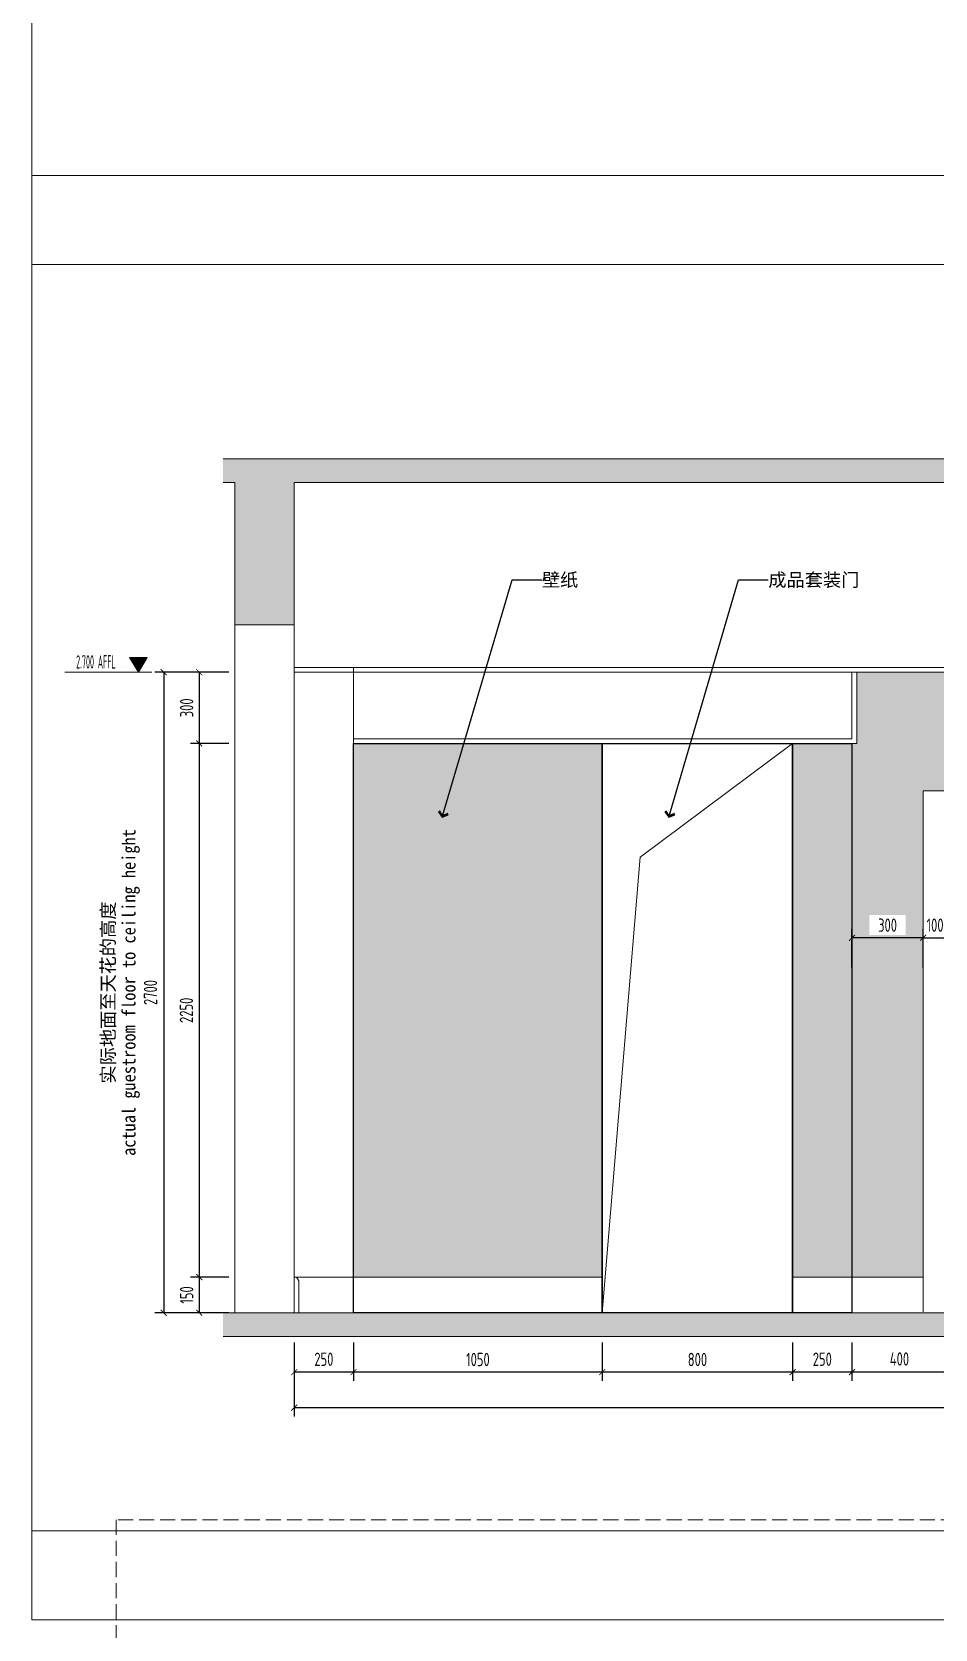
# Model space of a CAD drawing. Header units: millimetres. Extents: x 3162 to 221128, y -144913 to 11496.
# Drawn here: x 28728 to 32533, y -50397 to -43665 of the extents above; entities that cross this region are included whole.
import ezdxf
from ezdxf.enums import TextEntityAlignment as Align

# ---------------------------------------------------------------- set-up
doc = ezdxf.new("R2010")
doc.units = ezdxf.units.MM
doc.header["$LTSCALE"] = 10
doc.linetypes.add('DASH', pattern=[8.889999999999997, 6.349999999999998, -2.54])
doc.layers.get('Defpoints').update_dxf_attribs({"color": 250})
for name, color, linetype, lineweight in [('Contour【轮廓线】', 94, 'Continuous', 0), ('Drawing【图框、表格】', 150, 'Continuous', 0), ('Elevation【立面图库】', 150, 'Continuous', 0), ('FC-Hatch【平面填充】', 250, 'Continuous', 0), ('FC-Refe【标注引线】', 2, 'Continuous', 0), ('FF-Fixed【固定家具】', 30, 'Continuous', 0), ('FF-Text【平面文字】', 2, 'Continuous', 0), ('Fine【细线】', 250, 'Continuous', 0), ('Finish【完成面】', 2, 'Continuous', 0), ('Gray【中细线】', 8, 'Continuous', 0), ('Hidden【虚线】', 136, 'DASH', 0), ('RC-dimensions', 44, 'Continuous', 0), ('Wall【立面墙】', 252, 'Continuous', 0)]:
    doc.layers.add(name, color=color, linetype=linetype, lineweight=lineweight)
doc.layers.add('T-05天花灯具', color=4, linetype='Continuous')
doc.styles.add('宋体', font='', dxfattribs={"width": 0.8})
doc.styles.add('尺寸标注', font='ARCHS.SHX', dxfattribs={"width": 0.8})
doc.styles.add('文字', font='')
doc.styles.add('标高', font='ARCHS.SHX', dxfattribs={"width": 0.5})
doc.styles.get('宋体').set_extended_font_data('SimSun')
doc.styles.get('文字').set_extended_font_data('SimSun')
doc.dimstyles.new('海龙1：25', dxfattribs={"dimscale": 25, "dimtxt": 2.25, "dimasz": 1, "dimexe": 1.5, "dimexo": 1, "dimgap": 1, "dimtad": 1, "dimdec": 0, "dimrnd": 5, "dimdsep": 46, "dimtxsty": '尺寸标注', "dimblk": 'ARCHTICK', "dimblk1": 'ARCHTICK', "dimblk2": 'ARCHTICK', "dimcen": 1, "dimclrd": 44, "dimclre": 44, "dimclrt": 2, "dimadec": 0, "dimazin": 0, "dimtfac": 1, "dimtdec": 0, "dimtix": 1, "dimtmove": 2, "dimatfit": 3, "dimldrblk": 'hl_arrow2', "dimfxl": 5, "dimfxlon": 1, "dimarcsym": 0})
pattern_1 = [(225, (0, -3563.671977884951), (35.35533905932736, -35.35533905932739), []), (230, (0, -3563.671977884951), (-71.7260182195219, 6.275217902615941), [7.5, -82.5]), (175, (0, -3563.671977884951), (13.87511134557785, -75.21922750499246), [6, -66]), (280.4514, (-5.977149999999999, -3563.149027884951), (-57.85091936242225, -68.94392938227062), [6.373999999999998, -70.11420000000001]), (226.1842, (-2.4e-15, -3583.671977884951), (-106.7240863229772, 16.55189071218804), [11.25, -123.75]), (276.6356, (-8.893650000000003, -3582.292627884952), (-93.46626104497412, -97.41177883584072), [9.561049999999996, -105.1712999999999]), (171.1841999999999, (-2.4e-15, -3583.671977884951), (-93.4661795148447, -97.41188670558294), [9, -99]), (201, (-10, -3578.671977884951), (-59.69070304110297, 40.26189289901011), [7.5, -82.5]), (146, (-10, -3578.671977884951), (-24.33155930032239, -72.51500619399336), [6, -66]), (251.4514000000001, (-14.9742, -3575.316827884952), (-84.02223437261546, -32.25303707836332), [6.373999999999998, -70.11419999999998]), (217.5, (0, -3563.671977884951), (-1.215985531729067, -33.28938538313114), [0.5, -65.2, 0.5, -67, 0.5, -66.25]), (187.5, (0, -3563.671977884951), (-26.30695374421487, -39.44117118823604), [0.5, -38.2, 0.5, -63.7, 0.5, -25.25]), (147.4999999999999, (22.3, -3563.671977884951), (-53.38224361724089, 2.255487173437976), [0.5, -25, 0.5, -78, 0.5, -103.5]), (137.5, (32.3, -3563.671977884951), (-58.31861693423861, -10.01049823323176), [0.5, -32.5, 0.5, -51.79999999999999, 0.5, -73.5])]

# ---------------------------------------------------------------- blocks, each defined once
blk = doc.blocks.new('海龙工具_踢脚线')
blk.add_lwpolyline([(20, 0), (20, 90), (10, 100), (0, 100)])
blk = doc.blocks.new('_ArchTick')
at = {"color": 2, "linetype": 'ByBlock', "const_width": 0.15}
blk.add_lwpolyline([(-0.5, -0.5), (0.5, 0.5)], dxfattribs=at)
blk = doc.blocks.new('*D1203')
at = {"layer": 'Defpoints', "color": 0, "transparency": 16777216}
for p in [(29582.73861717574, -46363.89849982943), (29432.73861717574, -46663.89849982945), (29582.73861717573, -46663.89849982945)]:
    blk.add_point(p, dxfattribs=at)
at = {"layer": 'RC-dimensions', "color": 44, "lineweight": -2, "transparency": 16777216}
for p, q in [((29557.73861717574, -46363.89849982943), (29395.23861717574, -46363.89849982943)), ((29432.73861717574, -46363.89849982943), (29432.73861717574, -46663.89849982945)), ((29557.73861717574, -46663.89849982945), (29395.23861717574, -46663.89849982945))]:
    blk.add_line(p, q, dxfattribs=at)
at = {"layer": 'RC-dimensions', "color": 44, "lineweight": -2, "transparency": 16777216, "xscale": 25, "yscale": 25, "zscale": 25}
for p, rotation in [((29432.73861717574, -46363.89849982943), 90), ((29432.73861717574, -46663.89849982945), 270)]:
    blk.add_blockref('_ArchTick', p, dxfattribs=dict(at, rotation=rotation))
at = {"layer": 'RC-dimensions', "color": 2, "transparency": 16777216, "insert": (29379.61361717574, -46513.89849982945), "char_height": 56.25, "attachment_point": 5, "rotation": 90, "style": '尺寸标注'}
blk.add_mtext('300', dxfattribs=at)
blk = doc.blocks.new('hl_arrow2')
at = {"color": 2}
blk.add_line((-0.221303783804, 2.183e-12), (-1, 5.720000000000001e-13), dxfattribs=at)
blk.add_lwpolyline([(-0.221303783804, 0), (-0.861040435366, -0.688592459968), (-0.653754463034, -0.8624700623479998), (0, 0), (-0.653754463034, 0.8624700623479998), (-0.861040435366, 0.688592459968)], close=True, dxfattribs=at)
for points in [[(-0.861040435366, 0.688592459968), (-0.653754463034, 0.8624700623479998), (-0.221303783804, 0), (0, 0)], [(-0.861040435366, -0.688592459968), (-0.653754463034, -0.8624700623479998), (-0.221303783804, 0), (0, 0)]]:
    blk.add_solid(points, dxfattribs=at)
blk = doc.blocks.new('*D1204')
at = {"layer": 'Defpoints', "color": 0, "transparency": 16777216}
for p in [(29582.73861717574, -48913.89849982943), (29432.73861717574, -49063.89849982945), (29582.73861717574, -49063.89849982945)]:
    blk.add_point(p, dxfattribs=at)
at = {"layer": 'RC-dimensions', "color": 44, "lineweight": -2, "transparency": 16777216}
for p, q in [((29557.73861717574, -48913.89849982943), (29395.23861717574, -48913.89849982943)), ((29432.73861717574, -48913.89849982943), (29432.73861717574, -49063.89849982945)), ((29557.73861717574, -49063.89849982945), (29395.23861717574, -49063.89849982945))]:
    blk.add_line(p, q, dxfattribs=at)
at = {"layer": 'RC-dimensions', "color": 44, "lineweight": -2, "transparency": 16777216, "xscale": 25, "yscale": 25, "zscale": 25}
for p, rotation in [((29432.73861717574, -48913.89849982943), 90), ((29432.73861717574, -49063.89849982945), 270)]:
    blk.add_blockref('_ArchTick', p, dxfattribs=dict(at, rotation=rotation))
at = {"layer": 'RC-dimensions', "color": 2, "transparency": 16777216, "insert": (29379.61361717574, -48988.89849982943), "char_height": 56.25, "attachment_point": 5, "rotation": 90, "style": '尺寸标注'}
blk.add_mtext('150', dxfattribs=at)
blk = doc.blocks.new('*D1205')
at = {"layer": 'Defpoints', "color": 0, "transparency": 16777216}
for p in [(29582.73861717574, -46363.89849982943), (29282.73861717574, -49063.89849982945), (29582.73861717574, -49063.89849982945)]:
    blk.add_point(p, dxfattribs=at)
at = {"layer": 'RC-dimensions', "color": 44, "lineweight": -2, "transparency": 16777216}
for p, q in [((29407.73861717574, -46363.89849982943), (29245.23861717574, -46363.89849982943)), ((29282.73861717574, -46363.89849982943), (29282.73861717574, -49063.89849982945)), ((29407.73861717574, -49063.89849982945), (29245.23861717574, -49063.89849982945))]:
    blk.add_line(p, q, dxfattribs=at)
at = {"layer": 'RC-dimensions', "color": 44, "lineweight": -2, "transparency": 16777216, "xscale": 25, "yscale": 25, "zscale": 25}
for p, rotation in [((29282.73861717574, -46363.89849982943), 90), ((29282.73861717574, -49063.89849982945), 270)]:
    blk.add_blockref('_ArchTick', p, dxfattribs=dict(at, rotation=rotation))
at = {"layer": 'RC-dimensions', "color": 2, "transparency": 16777216, "insert": (29227.26986717576, -47713.89849982943), "char_height": 56.25, "attachment_point": 5, "rotation": 90, "style": '尺寸标注'}
blk.add_mtext('2700', dxfattribs=at)
blk = doc.blocks.new('海龍_立面标识')
at = {"style": '宋体', "width": 0.9, "flags": 8}
blk.add_attdef('FLOOR_HEIGHT', text='', height=2.25, rotation=90, dxfattribs=at).set_placement((0, 0), align=Align.CENTER)
at = {"style": '宋体', "flags": 8}
blk.add_attdef('HEIGHT', text='', height=2.249999999999999, rotation=90, dxfattribs=at).set_placement((-3.5, 0), align=Align.CENTER)
blk = doc.blocks.new('hl_Elevation-A2')
blk.add_hatch(color=150).paths.add_polyline_path([(3.738454410031113, 2.474873733400355), (2.269227204568482, -4.871197e-10), (0.8, 2.474873733931219)])
at = {"color": 150}
blk.add_line((0, 0), (14.67318693131909, -2.6502676e-09), dxfattribs=at)
blk.add_lwpolyline([(3.738454410031113, 2.474873733400355), (2.269227204568482, -4.871197e-10), (0.8, 2.474873733931219)], close=True, dxfattribs=at)
at = {"color": 2, "style": '标高', "width": 0.8, "flags": 8}
blk.add_attdef('HEIGHT', text='', height=2.25, dxfattribs=at).set_placement((9.42011961620013, 1.749999997424878), align=Align.MIDDLE_CENTER)
blk = doc.blocks.new('*D1210')
at = {"layer": 'Defpoints', "color": 0, "transparency": 16777216}
for p in [(29832.73861717574, -49163.89849982945), (36582.73861717574, -49163.89849982945), (29832.73861717574, -49463.89849982945)]:
    blk.add_point(p, dxfattribs=at)
at = {"layer": 'RC-dimensions', "color": 44, "lineweight": -2, "transparency": 16777216}
for p, q in [((29832.73861717574, -49338.89849982945), (29832.73861717574, -49501.39849982943)), ((36582.73861717574, -49338.89849982945), (36582.73861717574, -49501.39849982943)), ((36582.73861717574, -49463.89849982945), (29832.73861717574, -49463.89849982945))]:
    blk.add_line(p, q, dxfattribs=at)
at = {"layer": 'RC-dimensions', "color": 44, "lineweight": -2, "transparency": 16777216, "xscale": 25, "yscale": 25, "zscale": 25, "rotation": 180}
blk.add_blockref('_ArchTick', (29832.73861717574, -49463.89849982945), dxfattribs=at)
at = {"layer": 'RC-dimensions', "color": 44, "lineweight": -2, "transparency": 16777216, "xscale": 25, "yscale": 25, "zscale": 25}
blk.add_blockref('_ArchTick', (36582.73861717574, -49463.89849982945), dxfattribs=at)
at = {"layer": 'RC-dimensions', "color": 2, "transparency": 16777216, "insert": (33207.73861717574, -49409.60162482943), "char_height": 56.25, "attachment_point": 5, "style": '尺寸标注'}
blk.add_mtext('6750', dxfattribs=at)
blk = doc.blocks.new('*D1233')
at = {"layer": 'Defpoints', "color": 0, "transparency": 16777216}
for p in [(29832.73861717574, -49163.89849982945), (30082.73861717571, -49163.89849982945), (29832.73861717574, -49313.89849982943)]:
    blk.add_point(p, dxfattribs=at)
at = {"layer": 'RC-dimensions', "color": 44, "lineweight": -2, "transparency": 16777216}
for p, q in [((29832.73861717574, -49188.89849982943), (29832.73861717574, -49351.39849982943)), ((30082.73861717571, -49188.89849982945), (30082.73861717571, -49351.39849982943)), ((30082.73861717571, -49313.89849982943), (29832.73861717574, -49313.89849982943))]:
    blk.add_line(p, q, dxfattribs=at)
at = {"layer": 'RC-dimensions', "color": 44, "lineweight": -2, "transparency": 16777216, "xscale": 25, "yscale": 25, "zscale": 25, "rotation": 180}
blk.add_blockref('_ArchTick', (29832.73861717574, -49313.89849982943), dxfattribs=at)
at = {"layer": 'RC-dimensions', "color": 44, "lineweight": -2, "transparency": 16777216, "xscale": 25, "yscale": 25, "zscale": 25}
blk.add_blockref('_ArchTick', (30082.73861717571, -49313.89849982943), dxfattribs=at)
at = {"layer": 'RC-dimensions', "color": 2, "transparency": 16777216, "insert": (29957.73861717573, -49259.60162482946), "char_height": 56.25, "attachment_point": 5, "style": '尺寸标注'}
blk.add_mtext('250', dxfattribs=at)
blk = doc.blocks.new('*D1234')
at = {"layer": 'Defpoints', "color": 0, "transparency": 16777216}
for p in [(30082.73861717571, -49163.89849982945), (31130.60411847418, -49163.89849982946), (30082.73861717571, -49313.89849982943)]:
    blk.add_point(p, dxfattribs=at)
at = {"layer": 'RC-dimensions', "color": 44, "lineweight": -2, "transparency": 16777216}
for p, q in [((30082.73861717571, -49188.89849982945), (30082.73861717571, -49351.39849982943)), ((31130.60411847418, -49188.89849982946), (31130.60411847418, -49351.39849982943)), ((31130.60411847418, -49313.89849982943), (30082.73861717571, -49313.89849982943))]:
    blk.add_line(p, q, dxfattribs=at)
at = {"layer": 'RC-dimensions', "color": 44, "lineweight": -2, "transparency": 16777216, "xscale": 25, "yscale": 25, "zscale": 25, "rotation": 180}
blk.add_blockref('_ArchTick', (30082.73861717571, -49313.89849982943), dxfattribs=at)
at = {"layer": 'RC-dimensions', "color": 44, "lineweight": -2, "transparency": 16777216, "xscale": 25, "yscale": 25, "zscale": 25}
blk.add_blockref('_ArchTick', (31130.60411847418, -49313.89849982943), dxfattribs=at)
at = {"layer": 'RC-dimensions', "color": 2, "transparency": 16777216, "insert": (30606.67136782495, -49260.77349982945), "char_height": 56.25, "attachment_point": 5, "style": '尺寸标注'}
blk.add_mtext('1050', dxfattribs=at)
blk = doc.blocks.new('*D1235')
at = {"layer": 'Defpoints', "color": 0, "transparency": 16777216}
for p in [(31130.60411847418, -49163.89849982946), (31932.73861717576, -49163.89849982946), (31130.60411847418, -49313.89849982943)]:
    blk.add_point(p, dxfattribs=at)
at = {"layer": 'RC-dimensions', "color": 44, "lineweight": -2, "transparency": 16777216}
for p, q in [((31130.60411847418, -49188.89849982946), (31130.60411847418, -49351.39849982943)), ((31932.73861717576, -49188.89849982947), (31932.73861717576, -49351.39849982943)), ((31932.73861717576, -49313.89849982943), (31130.60411847418, -49313.89849982943))]:
    blk.add_line(p, q, dxfattribs=at)
at = {"layer": 'RC-dimensions', "color": 44, "lineweight": -2, "transparency": 16777216, "xscale": 25, "yscale": 25, "zscale": 25, "rotation": 180}
blk.add_blockref('_ArchTick', (31130.60411847418, -49313.89849982943), dxfattribs=at)
at = {"layer": 'RC-dimensions', "color": 44, "lineweight": -2, "transparency": 16777216, "xscale": 25, "yscale": 25, "zscale": 25}
blk.add_blockref('_ArchTick', (31932.73861717576, -49313.89849982943), dxfattribs=at)
at = {"layer": 'RC-dimensions', "color": 2, "transparency": 16777216, "insert": (31531.67136782497, -49260.77349982945), "char_height": 56.25, "attachment_point": 5, "style": '尺寸标注'}
blk.add_mtext('800', dxfattribs=at)
blk = doc.blocks.new('*D1236')
at = {"layer": 'Defpoints', "color": 0, "transparency": 16777216}
for p in [(31932.73861717576, -49163.89849982946), (32182.73861717576, -49163.89849982946), (31932.73861717576, -49313.89849982943)]:
    blk.add_point(p, dxfattribs=at)
at = {"layer": 'RC-dimensions', "color": 44, "lineweight": -2, "transparency": 16777216}
for p, q in [((31932.73861717576, -49188.89849982947), (31932.73861717576, -49351.39849982943)), ((32182.73861717576, -49188.89849982948), (32182.73861717576, -49351.39849982943)), ((32182.73861717576, -49313.89849982943), (31932.73861717576, -49313.89849982943))]:
    blk.add_line(p, q, dxfattribs=at)
at = {"layer": 'RC-dimensions', "color": 44, "lineweight": -2, "transparency": 16777216, "xscale": 25, "yscale": 25, "zscale": 25, "rotation": 180}
blk.add_blockref('_ArchTick', (31932.73861717576, -49313.89849982943), dxfattribs=at)
at = {"layer": 'RC-dimensions', "color": 44, "lineweight": -2, "transparency": 16777216, "xscale": 25, "yscale": 25, "zscale": 25}
blk.add_blockref('_ArchTick', (32182.73861717576, -49313.89849982943), dxfattribs=at)
at = {"layer": 'RC-dimensions', "color": 2, "transparency": 16777216, "insert": (32057.73861717576, -49259.60162482946), "char_height": 56.25, "attachment_point": 5, "style": '尺寸标注'}
blk.add_mtext('250', dxfattribs=at)
blk = doc.blocks.new('*D1237')
at = {"layer": 'Defpoints', "color": 0, "transparency": 16777216}
for p in [(32182.73861717576, -49163.89849982946), (32582.73862014517, -49163.89849982948), (32182.73861717576, -49313.89849982943)]:
    blk.add_point(p, dxfattribs=at)
at = {"layer": 'RC-dimensions', "color": 44, "lineweight": -2, "transparency": 16777216}
for p, q in [((32182.73861717576, -49188.89849982948), (32182.73861717576, -49351.39849982943)), ((32582.73862014517, -49188.89849982948), (32582.73862014517, -49351.39849982943)), ((32582.73862014517, -49313.89849982943), (32182.73861717576, -49313.89849982943))]:
    blk.add_line(p, q, dxfattribs=at)
at = {"layer": 'RC-dimensions', "color": 44, "lineweight": -2, "transparency": 16777216, "xscale": 25, "yscale": 25, "zscale": 25, "rotation": 180}
blk.add_blockref('_ArchTick', (32182.73861717576, -49313.89849982943), dxfattribs=at)
at = {"layer": 'RC-dimensions', "color": 44, "lineweight": -2, "transparency": 16777216, "xscale": 25, "yscale": 25, "zscale": 25}
blk.add_blockref('_ArchTick', (32582.73862014517, -49313.89849982943), dxfattribs=at)
at = {"layer": 'RC-dimensions', "color": 2, "transparency": 16777216, "insert": (32382.73861866046, -49258.42974982945), "char_height": 56.25, "attachment_point": 5, "style": '尺寸标注'}
blk.add_mtext('400', dxfattribs=at)
blk = doc.blocks.new('*D1240')
at = {"layer": 'Defpoints', "color": 0, "transparency": 16777216}
for p in [(32182.73861717576, -47482.99819466566), (32182.73861717576, -47632.99819466563), (32482.73862014516, -47632.99819466563)]:
    blk.add_point(p, dxfattribs=at)
at = {"layer": 'RC-dimensions', "color": 44, "lineweight": -2, "transparency": 16777216}
for p, q in [((32182.73861717576, -47607.99819466566), (32182.73861717576, -47445.49819466563)), ((32482.73862014516, -47607.99819466566), (32482.73862014516, -47445.49819466563)), ((32482.73862014516, -47482.99819466566), (32182.73861717576, -47482.99819466566))]:
    blk.add_line(p, q, dxfattribs=at)
at = {"layer": 'RC-dimensions', "color": 44, "lineweight": -2, "transparency": 16777216, "xscale": 25, "yscale": 25, "zscale": 25, "rotation": 180}
blk.add_blockref('_ArchTick', (32182.73861717576, -47482.99819466566), dxfattribs=at)
at = {"layer": 'RC-dimensions', "color": 44, "lineweight": -2, "transparency": 16777216, "xscale": 25, "yscale": 25, "zscale": 25}
blk.add_blockref('_ArchTick', (32482.73862014516, -47482.99819466566), dxfattribs=at)
at = {"layer": 'RC-dimensions', "color": 2, "transparency": 16777216, "insert": (32332.73861866047, -47429.87319466563), "char_height": 56.25, "attachment_point": 5, "style": '尺寸标注'}
blk.add_mtext('300', dxfattribs=at)
blk = doc.blocks.new('*D1241')
at = {"layer": 'Defpoints', "color": 0, "transparency": 16777216}
for p in [(32582.73862014521, -47482.99819466566), (32482.73862014516, -47632.99819466563), (32582.73862014521, -47632.99819466563)]:
    blk.add_point(p, dxfattribs=at)
at = {"layer": 'RC-dimensions', "color": 44, "lineweight": -2, "transparency": 16777216}
for p, q in [((32482.73862014516, -47607.99819466566), (32482.73862014516, -47445.49819466563)), ((32582.73862014521, -47607.99819466566), (32582.73862014521, -47445.49819466563)), ((32482.73862014516, -47482.99819466566), (32457.73862014516, -47482.99819466566)), ((32482.73862014516, -47482.99819466566), (32582.73862014521, -47482.99819466566)), ((32582.73862014521, -47482.99819466566), (32607.73862014521, -47482.99819466566))]:
    blk.add_line(p, q, dxfattribs=at)
at = {"layer": 'RC-dimensions', "color": 44, "lineweight": -2, "transparency": 16777216, "xscale": 25, "yscale": 25, "zscale": 25}
blk.add_blockref('_ArchTick', (32482.73862014516, -47482.99819466566), dxfattribs=at)
at = {"layer": 'RC-dimensions', "color": 44, "lineweight": -2, "transparency": 16777216, "xscale": 25, "yscale": 25, "zscale": 25, "rotation": 180}
blk.add_blockref('_ArchTick', (32582.73862014521, -47482.99819466566), dxfattribs=at)
at = {"layer": 'RC-dimensions', "color": 2, "transparency": 16777216, "insert": (32532.73862014518, -47429.87319466563), "char_height": 56.25, "attachment_point": 5, "style": '尺寸标注'}
blk.add_mtext('100', dxfattribs=at)
blk = doc.blocks.new('*D1387')
at = {"layer": 'Defpoints', "color": 0, "transparency": 16777216}
for p in [(29582.73861717573, -46663.89849982945), (29432.73861717574, -48913.89849982943), (29582.73861717574, -48913.89849982943)]:
    blk.add_point(p, dxfattribs=at)
at = {"layer": 'RC-dimensions', "color": 44, "lineweight": -2, "transparency": 16777216}
for p, q in [((29557.73861717574, -46663.89849982945), (29395.23861717574, -46663.89849982945)), ((29432.73861717574, -46663.89849982945), (29432.73861717574, -48913.89849982943)), ((29557.73861717574, -48913.89849982943), (29395.23861717574, -48913.89849982943))]:
    blk.add_line(p, q, dxfattribs=at)
at = {"layer": 'RC-dimensions', "color": 44, "lineweight": -2, "transparency": 16777216, "xscale": 25, "yscale": 25, "zscale": 25}
for p, rotation in [((29432.73861717574, -46663.89849982945), 90), ((29432.73861717574, -48913.89849982943), 270)]:
    blk.add_blockref('_ArchTick', p, dxfattribs=dict(at, rotation=rotation))
at = {"layer": 'RC-dimensions', "color": 2, "transparency": 16777216, "insert": (29378.44174217575, -47788.89849982943), "char_height": 56.25, "attachment_point": 5, "rotation": 90, "style": '尺寸标注'}
blk.add_mtext('2250', dxfattribs=at)

msp = doc.modelspace()

# ---------------------------------------------------------------- hatches: boundary and pattern name
at = {"layer": 'FC-Hatch【平面填充】'}
h = msp.add_hatch(dxfattribs=at)
h.set_pattern_fill('钢筋混凝土', color=256, scale=50, angle=180, style=0, pattern_type=2)
h.set_pattern_definition(pattern_1)
h.paths.add_polyline_path([(29532.73861717574, -45463.89849982943), (36882.73861717574, -45463.89849982943), (36882.73861717574, -45563.89849982943), (36832.73861717574, -45563.89849982943), (36832.73861717574, -46213.89849982945), (36582.73861717574, -46213.89849982945), (36582.73861717574, -45563.89849982943), (29832.73861717574, -45563.89849982943), (29832.73861717574, -46163.89849982946), (29582.73861717574, -46163.89849982946), (29582.73861717574, -45563.89849982943), (29532.73861717574, -45563.89849982943)])
h = msp.add_hatch(dxfattribs=at)
h.set_pattern_fill('地毯', color=256, scale=300, style=0, pattern_type=2)
h.set_pattern_definition([(0, (30298.73861717571, -48769.89849982945), (132, 228), [12, -201, 9, -87, 18, -213]), (10, (30241.73861717571, -48646.89849982943), (80.67613670150445, 285.3442849732935), [21, -51, 27, -159, 15, -198]), (20, (30211.73861717572, -48742.89849982943), (133.4709535592093, 220.9762533757765), [24, -165, 21, -123, 15, -96]), (30, (30298.73861717571, -48760.89849982943), (-21.96925639128061, 254.0518682742053), [15, -99, 12, -147, 9, -195]), (40, (30214.73861717571, -48694.89849982945), (33.83591731976974, 216.3703554074118), [12, -132, 8.999999999999998, -84, 24, -153]), (50, (30259.73861717571, -48802.89849982943), (-80.24786473477872, 235.733494025581), [6, -111, 15, -183, 18, -93]), (59.99999999999999, (30268.73861717572, -48781.89849982945), (-99.47302994931884, 223.7076581449592), [15, -123, 6, -144, 12, -111]), (70, (30235.73861717571, -48817.89849982943), (-109.8922702303704, 215.5868477983183), [8.999999999999998, -56.99999999999999, 18, -96, 12, -132]), (80, (30250.73861717571, -48640.89849982945), (-208.5653438188235, 164.7194504535999), [21, -132, 8.999999999999998, -156, 18, -146.9999999999999]), (90, (30268.73861717572, -48769.89849982945), (-264, 111), [18, -93, 12, -183, 6, -186]), (100, (30220.73861717571, -48676.89849982943), (-247.9714589557226, 145.1452911512129), [21, -117, 18, -96, 21, -219]), (110, (30199.73861717571, -48847.89849982943), (-240.4403417043912, 81.69113832647704), [24, -78, 12, -159, 18, -174]), (120, (30118.73861717571, -48811.89849982945), (-286.6499444855587, 28.49226783578576), [15, -201, 18, -92.99999999999999, 21, -122.9999999999999]), (130, (30184.73861717572, -48877.89849982945), (-279.1077671106385, 71.26608126250223), [9, -66, 12, -129, 24, -168]), (140, (30094.73861717571, -48637.89849982945), (-220.5968515658284, -34.205687820067), [18, -108, 21, -93, 12, -126]), (150, (30343.73861717571, -48895.89849982945), (-204.8249722427793, -120.7672585833788), [12, -84.00000000000001, 24, -186, 21, -170.9999999999999]), (160, (30145.73861717571, -48727.89849982945), (-237.9010738302391, -162.4286891851902), [18, -126, 15, -114, 12, -183]), (170, (30163.73861717571, -48799.89849982943), (-215.6440470452879, -169.1231651014422), [27, -98.99999999999999, 18, -134.9999999999999, 24, -132])])
h.paths.add_polyline_path([(31130.60411847418, -46663.89849982945), (30082.73861717571, -46663.89849982945), (30082.73861717571, -48913.89849982943), (31130.60411847418, -48913.89849982943)])
h.paths.add_polyline_path([(32182.73861717576, -46663.89849982945), (31932.73861717576, -46663.89849982945), (31932.73861717576, -48913.89849982943), (32182.73861717576, -48913.89849982943)])
h.paths.add_polyline_path([(32255.86361866046, -47472.06069466566), (32409.61361866046, -47472.06069466566), (32409.61361866046, -47387.68569466563), (32255.86361866046, -47387.68569466563)], flags=16)
h.paths.add_polyline_path([(36155.86361866152, -47472.06069466566), (36309.61361866152, -47472.06069466566), (36309.61361866152, -47387.68569466563), (36155.86361866152, -47387.68569466563)], flags=16)
edge = h.paths.add_edge_path()
edge.add_line((32482.73862014517, -46863.89849982871), (33732.73862014723, -46863.89849982846))
edge.add_arc((34282.73862014723, -47520.14849982852), 856.2500000000325, 108.72409547525149, 129.9662130437989, ccw=False)
edge.add_ellipse((34282.73862014723, -46713.89849982849), major_axis=(-275, 0), ratio=0.5454545454545455, start_angle=181.7891713536157, end_angle=358.2108286463873, ccw=False)
edge.add_arc((34282.73862014726, -47520.14849982852), 856.2500000000388, 50.03378695620091, 71.27590452475022, ccw=False)
edge.add_line((34832.73862014726, -46863.89849982846), (36082.73862014722, -46863.89849982846))
edge.add_line((36082.73862014722, -46863.89849982846), (36082.73862014722, -48913.89849982943))
edge.add_line((36082.73862014722, -48913.89849982943), (36382.73861717573, -48913.89849982943))
edge.add_line((36382.73861717573, -48913.89849982943), (36382.73861717573, -46363.89849982943))
edge.add_line((36382.73861717573, -46363.89849982943), (32202.73861717576, -46363.89849982943))
edge.add_line((32202.73861717576, -46363.89849982943), (32202.73861717576, -46663.89849982945))
edge.add_line((32202.73861717576, -46663.89849982945), (32182.73861717576, -46663.89849982945))
edge.add_line((32182.73861717576, -46663.89849982945), (32182.73861717576, -48913.89849982943))
edge.add_line((32182.73861717576, -48913.89849982943), (32482.73862014517, -48913.89849982943))
edge.add_line((32482.73862014517, -48913.89849982943), (32482.73862014517, -46863.89849982871))
h = msp.add_hatch(dxfattribs=at)
h.set_pattern_fill('钢筋混凝土', color=256, scale=50, angle=180, style=0, pattern_type=2)
h.set_pattern_definition(pattern_1)
h.paths.add_polyline_path([(29532.73861717574, -49163.89849982945), (29532.73861717574, -49063.89849982945), (36882.73861717574, -49063.89849982945), (36882.73861717574, -49163.89849982945)])

# ---------------------------------------------------------------- linework, layer by layer
at = {"layer": 'Contour【轮廓线】'}
for p, q in [((29832.73861717574, -48913.89849982943), (31130.60411847418, -48913.89849982943)), ((31932.73861717576, -48913.89849982943), (32482.73862014517, -48913.89849982943))]:
    msp.add_line(p, q, dxfattribs=at)
at = {"layer": 'Drawing【图框、表格】'}
for points in [[(28727.78059185064, -50357.62536998285), (28727.78059185064, -38932.71788936923), (43647.61269315104, -38932.71788936923), (43647.61269315104, -50357.62536998285)], [(28727.78059185064, -50357.62536998285), (28727.78059185064, -38932.71788936923), (43647.61269315104, -38932.71788936923), (43647.61269315104, -50357.62536998285)], [(28727.78059185064, -44645.17162967604), (28727.78059185064, -44270.17162967604), (43647.61269315104, -44270.17162967604), (43647.61269315104, -44645.17162967604)], [(28727.78059185064, -50357.62536998285), (28727.78059185064, -49982.62536998285), (43647.61269315104, -49982.62536998285), (43647.61269315104, -50357.62536998285)]]:
    msp.add_lwpolyline(points, close=True, dxfattribs=at)
at = {"layer": 'FF-Fixed【固定家具】'}
msp.add_lwpolyline([(32482.73862014517, -49060.1669578708), (32482.73862014517, -46863.89849982871), (33732.73862014723, -46863.89849982846, -0.363636363636354), (34832.73862014726, -46863.89849982846), (36082.73862014722, -46863.89849982846), (36082.73862014722, -49063.89849982945)], format="xyb", dxfattribs=at)
at = {"layer": 'Fine【细线】', "color": 250}
msp.add_lwpolyline([(31130.60411847418, -49063.89849982945), (31291.03101821449, -47143.89849982945), (31932.73861717576, -46663.89849982945)], dxfattribs=at)
at = {"layer": 'Finish【完成面】'}
for p, q in [((29832.73861717574, -46363.89849982943), (29832.73861717574, -49063.89849982945)), ((36582.73861717574, -46363.89849982943), (29832.73861717574, -46363.89849982943)), ((29832.73861717574, -49063.89849982945), (36582.73861717574, -49063.89849982945))]:
    msp.add_line(p, q, dxfattribs=at)
msp.add_lwpolyline([(32202.73861717576, -46363.89849982943), (32202.73861717576, -46663.89849982945), (30082.73861717571, -46663.89849982945)], dxfattribs=at)
at = {"layer": 'Gray【中细线】'}
msp.add_line((36582.73861717574, -46343.89849982945), (29832.73861717574, -46343.89849982945), dxfattribs=at)
msp.add_lwpolyline([(32182.73861717576, -46363.89849982943), (32182.73861717576, -46643.89849982945), (30082.73861717571, -46643.89849982945)], dxfattribs=at)
at = {"layer": 'Hidden【虚线】'}
msp.add_lwpolyline([(37332.73861717576, -49936.43754200816), (29082.73861717575, -49936.43754200816), (29082.73861717575, -53119.38926189869), (37332.73861717576, -53119.3892618987)], close=True, dxfattribs=at)
at = {"layer": 'T-05天花灯具'}
for points in [[(30082.73861717571, -46663.89849982945), (31130.60411847418, -46663.89849982945), (31130.60411847418, -49063.89849982945), (30082.73861717571, -49063.89849982945)], [(31130.60411847418, -46663.89849982945), (31932.73861717576, -46663.89849982945), (31932.73861717576, -49063.89849982945), (31130.60411847418, -49063.89849982945)], [(31932.73861717576, -46663.89849982945), (32182.73861717576, -46663.89849982945), (32182.73861717576, -49063.89849982945), (31932.73861717576, -49063.89849982945)]]:
    msp.add_lwpolyline(points, close=True, dxfattribs=at)
at = {"layer": 'Wall【立面墙】'}
for p, q in [((36882.73861717574, -45463.89849982943), (29532.73861717574, -45463.89849982943)), ((30082.73861717571, -49063.89849982945), (30082.73861717571, -46343.89849982945))]:
    msp.add_line(p, q, dxfattribs=at)
msp.add_lwpolyline([(36882.73861717574, -45563.89849982943), (36832.73861717574, -45563.89849982943), (36832.73861717574, -46213.89849982945), (36582.73861717574, -46213.89849982945), (36582.73861717574, -45563.89849982943), (29832.73861717574, -45563.89849982943), (29832.73861717574, -46163.89849982946), (29582.73861717574, -46163.89849982946), (29582.73861717574, -45563.89849982943), (29532.73861717574, -45563.89849982943)], dxfattribs=at)
for points in [[(29832.73861717574, -49063.89849982945), (29832.73861717574, -46163.89849982946), (29582.73861717574, -46163.89849982946), (29582.73861717574, -49063.89849982945)], [(29532.73861717574, -49063.89849982945), (29532.73861717574, -49063.89849982945), (36882.73861717574, -49063.89849982945), (36882.73861717574, -49063.89849982945)], [(29532.73861717574, -49163.89849982945), (29532.73861717574, -49163.89849982945), (36882.73861717574, -49163.89849982945), (36882.73861717574, -49163.89849982945)]]:
    msp.add_lwpolyline(points, close=True, dxfattribs=at)

# ---------------------------------------------------------------- block references
at = {"layer": 'Contour【轮廓线】', "yscale": 1.5}
msp.add_blockref('海龙工具_踢脚线', (29832.73861717574, -49063.89849982945), dxfattribs=at)
at = {"layer": 'Elevation【立面图库】'}
ref = msp.add_blockref('hl_Elevation-A2', (29232.73861717574, -46363.89849982943), dxfattribs=dict(at, xscale=-25, yscale=25, zscale=25))
ref.add_attrib('HEIGHT', '2.700 AFFL', dxfattribs={"layer": '0', "color": 2, "height": 56.25, "style": '标高', "width": 0.5}).set_placement((28997.23562677074, -46320.1484998938), align=Align.MIDDLE_CENTER)
at = {"layer": 'FF-Text【平面文字】'}
ref = msp.add_blockref('海龍_立面标识', (29163.98861717574, -47713.89849982943), dxfattribs=dict(at, xscale=25, yscale=25, zscale=25))
ref.add_attrib('FLOOR_HEIGHT', 'actual guestroom floor to ceiling height', dxfattribs={"layer": '0', "height": 56.25, "rotation": 90, "style": '宋体', "width": 0.9}).set_placement((29163.98861717574, -47713.89849982943), align=Align.CENTER)
ref.add_attrib('HEIGHT', '实际地面至天花的高度', dxfattribs={"layer": '0', "height": 56.24999999999998, "rotation": 90, "style": '宋体'}).set_placement((29076.48861717574, -47713.89849982943), align=Align.CENTER)

# ---------------------------------------------------------------- texts
at = {"layer": 'FF-Text【平面文字】', "char_height": 56.25, "attachment_point": 1, "style": '文字'}
for s, insert in [('壁纸', (30876.05396665062, -45946.15336956409)), ('成品套装门', (31830.28956559085, -45946.15336956409))]:
    msp.add_mtext(s, dxfattribs=dict(at, insert=insert))

# ---------------------------------------------------------------- dimensions: what is measured, and where the dimension line sits
at = {"layer": 'RC-dimensions'}
for base, p1, p2, angle, picture, middle in [((29282.73861717574, -49063.89849982945), (29582.73861717574, -46363.89849982943), (29582.73861717574, -49063.89849982945), 270, '*D1205', (29227.26986717576, -47713.89849982943)), ((29432.73861717574, -46663.89849982945), (29582.73861717574, -46363.89849982943), (29582.73861717573, -46663.89849982945), 270, '*D1203', (29379.61361717574, -46513.89849982945)), ((29432.73861717574, -48913.89849982943), (29582.73861717573, -46663.89849982945), (29582.73861717574, -48913.89849982943), 270, '*D1387', (29378.44174217575, -47788.89849982943)), ((29432.73861717574, -49063.89849982945), (29582.73861717574, -48913.89849982943), (29582.73861717574, -49063.89849982945), 270, '*D1204', (29379.61361717574, -48988.89849982943)), ((29832.73861717574, -49463.89849982945), (36582.73861717574, -49163.89849982945), (29832.73861717574, -49163.89849982945), 180, '*D1210', (33207.73861717574, -49409.60162482943)), ((29832.73861717574, -49313.89849982943), (30082.73861717571, -49163.89849982945), (29832.73861717574, -49163.89849982945), 180, '*D1233', (29957.73861717573, -49259.60162482946)), ((30082.73861717571, -49313.89849982943), (31130.60411847418, -49163.89849982946), (30082.73861717571, -49163.89849982945), 180, '*D1234', (30606.67136782495, -49260.77349982945)), ((31130.60411847418, -49313.89849982943), (31932.73861717576, -49163.89849982946), (31130.60411847418, -49163.89849982946), 180, '*D1235', (31531.67136782497, -49260.77349982945)), ((31932.73861717576, -49313.89849982943), (32182.73861717576, -49163.89849982946), (31932.73861717576, -49163.89849982946), 180, '*D1236', (32057.73861717576, -49259.60162482946)), ((32182.73861717576, -49313.89849982943), (32582.73862014517, -49163.89849982948), (32182.73861717576, -49163.89849982946), 180, '*D1237', (32382.73861866046, -49258.42974982945))]:
    dim = msp.add_linear_dim(base=base, p1=p1, p2=p2, angle=angle, dimstyle='海龙1：25', override={"dimscale": 25, "dimtxsty": '尺寸标注', "dimblk1": 'ArchTick', "dimblk2": 'ArchTick', "dimsah": 1, "dimclrt": 2}, dxfattribs=at)
    dim.commit()
    dim.dimension.update_dxf_attribs({"geometry": picture, "text_midpoint": middle})
dim = msp.add_linear_dim(base=(32182.73861717576, -47482.99819466566), p1=(32482.73862014516, -47632.99819466563), p2=(32182.73861717576, -47632.99819466563), dimstyle='海龙1：25', dxfattribs=at)
dim.commit()
dim.dimension.update_dxf_attribs({"geometry": '*D1240', "text_midpoint": (32332.73861866047, -47429.87319466563)})
dim = msp.add_linear_dim(base=(32582.73862014521, -47482.99819466566), p1=(32482.73862014516, -47632.99819466563), p2=(32582.73862014521, -47632.99819466563), angle=4.1688e-12, dimstyle='海龙1：25', dxfattribs=at)
dim.commit()
dim.dimension.update_dxf_attribs({"geometry": '*D1241', "text_midpoint": (32532.73862014518, -47429.87319466563)})

# ---------------------------------------------------------------- leaders
at = {"layer": 'FC-Refe【标注引线】'}
for points in [[(30456.62164076377, -46974.61363592465), (30751.05396665062, -45974.27836956409), (30876.05396665062, -45974.27836956409)], [(31410.857239704, -46974.61363592465), (31705.28956559085, -45974.27836956409), (31830.28956559085, -45974.27836956409)]]:
    msp.add_leader(points, dimstyle='海龙1：25', override={"dimscale": 25, "dimldrblk": 'hl_arrow2'}, dxfattribs=at)

doc.saveas('drawing.dxf')
